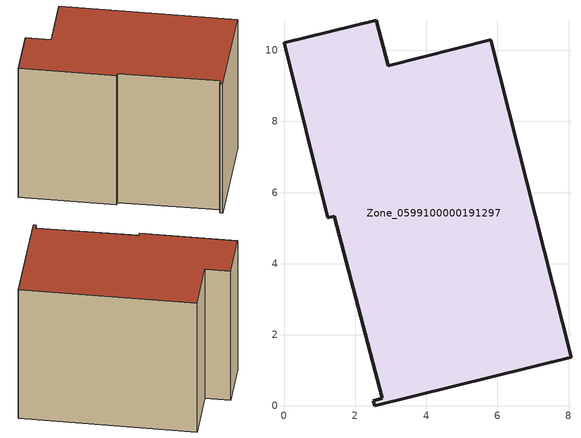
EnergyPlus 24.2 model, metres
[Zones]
Zone_0599100000191297
 floor ground (C_G): 2.6,10.85 2.93,9.57 5.81,10.29 8.07,1.38 2.55,0 2.51,0.15 2.77,0.22 1.42,5.34 1.23,5.29 0,10.21 z0
 wall outside (C_F): 2.55,0 8.07,1.38 5.81,10.29 2.93,9.57 2.6,10.85 0,10.21 1.23,5.29 1.42,5.34 2.77,0.22 2.51,0.15 2.55,0 z0:8.09
 roof outside (C_R): 2.51,0.15 2.55,0 8.07,1.38 5.81,10.29 2.93,9.57 2.6,10.85 0,10.21 1.23,5.29 1.42,5.34 2.77,0.22 z8.09
[BUILDING]
Pand.0599100000191297: North Axis=0; Terrain=City; Loads Convergence Tolerance Value=0.04; Temperature Convergence Tolerance Value=0.4; Solar Distribution=FullExterior; Maximum Number of Warmup Days=25; Minimum Number of Warmup Days=1
[Site:Location]
Rotterdam.The.Hague.AP_ZH_NLD Design_Conditions: Latitude=51.96; Longitude=4.45; Time Zone=1; Elevation=-4.5
[SITE:GROUNDTEMPERATURE:BUILDINGSURFACE]
18, 18, 18, 18, 18, 18, 18, 18, 18, 18, 18, 18
[MATERIAL] Thermal Absorptance=0.9; Solar Absorptance=0.7; Visible Absorptance=0.7
Name | Roughness | Thickness | Conductivity | Density | Specific Heat
G.TC.1975-1991 | MediumSmooth | 0.15 | 0.288461 | 540 | 1210
F.TC.1975-1991 | Rough | 0.3 | 0.230769 | 1920 | 840
R.TC.1975-1991 | MediumRough | 0.2 | 0.153846 | 1500 | 1000
[CONSTRUCTION]
C_G: G.TC.1975-1991
C_F: F.TC.1975-1991
C_R: R.TC.1975-1991
[ZONE]
Zone_0599100000191297: Type=1; Multiplier=1; Ceiling Height=Autocalculate; Volume=Autocalculate; Floor Area=autocalculate; Part of Total Floor Area=Yes
[ZONEINFILTRATION:DESIGNFLOWRATE]
Infil_Zone_0599100000191297: Zone or ZoneList or Space or SpaceList=Zone_0599100000191297; Schedule=AlwaysOn; Design Flow Rate Calculation Method=Flow/Area; Flow Rate per Floor Area=0.003; Constant Term Coefficient=1; Temperature Term Coefficient=0; Velocity Term Coefficient=0; Velocity Squared Term Coefficient=0
[HVACTEMPLATE:ZONE:IDEALLOADSAIRSYSTEM]
Zone_0599100000191297: Maximum Heating Supply Air Temperature=50; Minimum Cooling Supply Air Temperature=13; Maximum Heating Supply Air Humidity Ratio=0.0156; Minimum Cooling Supply Air Humidity Ratio=0.0077; Heating Limit=NoLimit; Cooling Limit=NoLimit; Dehumidification Control Type=ConstantSensibleHeatRatio; Cooling Sensible Heat Ratio=0.7; Dehumidification Setpoint=60; Humidification Control Type=None; Humidification Setpoint=30; Outdoor Air Method=None; Outdoor Air Flow Rate per Person=0.00944; Outdoor Air Flow Rate per Zone Floor Area=0; Outdoor Air Flow Rate per Zone=0; Demand Controlled Ventilation Type=None; Outdoor Air Economizer Type=NoEconomizer; Heat Recovery Type=None; Sensible Heat Recovery Effectiveness=0.7; Latent Heat Recovery Effectiveness=0.65
[ZONECONTROL:THERMOSTAT]
ThermostatControl_Zone_0599100000191297: Zone or ZoneList=Zone_0599100000191297; Control Type Schedule=DualSetpointControlType; Control 1=Thermostat_Zone_0599100000191297; Temperature Difference Between Cutout And Setpoint=0
[THERMOSTATSETPOINT:DUALSETPOINT]
Thermostat_Zone_0599100000191297: Heating Setpoint Temperature Schedule=HeatingSetpoint_Zone_0599100000191297; Cooling Setpoint Temperature Schedule=CoolingSetpoint_Zone_0599100000191297
[SCHEDULE:COMPACT]
HeatingSetpoint_Zone_0599100000191297: Through: 12/31, For: AllDays, Until: 24:00, 21
CoolingSetpoint_Zone_0599100000191297: Through: 12/31, For: AllDays, Until: 24:00, 24
DualSetpointControlType: Through: 12/31, For: AllDays, Until: 24:00, 4
AlwaysOn: Through: 12/31, For: AllDays, Until: 24:00, 1
